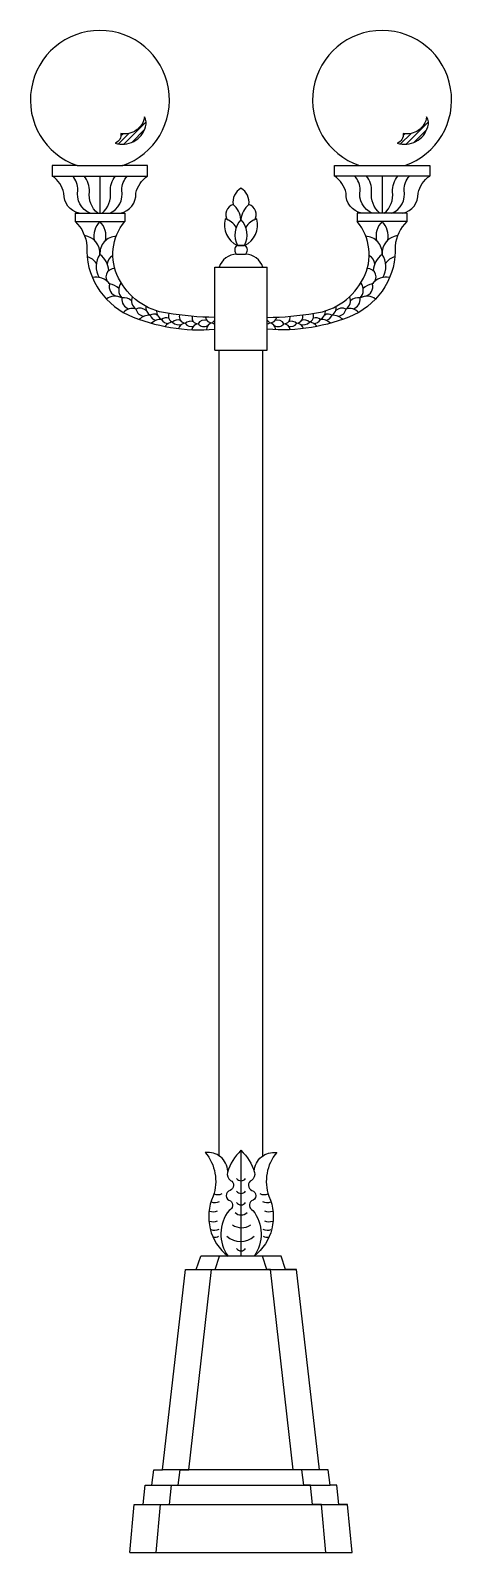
# Model space of a CAD drawing. Extents: x 241 to 1208, y 963 to 4457.
import ezdxf

# ---------------------------------------------------------------- set-up
doc = ezdxf.new("R2010")
doc.units = 0
doc.header["$MEASUREMENT"] = 0
for name, color, linetype in [('2', 4, 'CONTINUOUS'), ('3', 3, 'CONTINUOUS'), ('4', 4, 'CONTINUOUS'), ('7', 7, 'CONTINUOUS')]:
    doc.layers.add(name, color=color, linetype=linetype)

msp = doc.modelspace()

# ---------------------------------------------------------------- hatches: boundary and pattern name
at = {"layer": '3'}
h = msp.add_hatch(dxfattribs=at)
h.set_pattern_fill('ANSI31', color=256, scale=76.8, style=0)
h.set_pattern_definition([(45, (78566.913, 52058.717), (-6.7882251, 6.7882251), [])])
h.paths.add_polyline_path([(448.2, 4220.5, -0.372489), (435.1, 4198.2, 0.426338), (504.9, 4235.7, 0.265147), (502.4, 4258.5, -0.435783)])
h = msp.add_hatch(dxfattribs=at)
h.set_pattern_fill('ANSI31', color=256, scale=76.8, style=0)
h.set_pattern_definition([(45, (79215.092, 52058.717), (-6.7882251, 6.7882251), [])])
h.paths.add_polyline_path([(1096.4, 4220.5, -0.372489), (1083.2, 4198.2, 0.426338), (1153.1, 4235.7, 0.265147), (1150.6, 4258.5, -0.435783)])

# ---------------------------------------------------------------- linework, layer by layer
at = {"layer": '2'}
for p, q in [((347.9, 4146.6), (290.9, 4146.6)), ((290.9, 4146.6), (290.9, 4122.8)), ((509.4, 4146.6), (452.4, 4146.6)), ((509.4, 4122.8), (509.4, 4146.6)), ((939.1, 4146.6), (996.1, 4146.6)), ((939.1, 4122.8), (939.1, 4146.6)), ((1100.6, 4146.6), (1157.6, 4146.6)), ((1157.6, 4146.6), (1157.6, 4122.8)), ((343.2, 4037.3), (343.2, 4018.3)), ((457.2, 4037.3), (457.2, 4018.3)), ((991.3, 4037.3), (991.3, 4018.3)), ((1105.3, 4037.3), (1105.3, 4018.3)), ((664.2, 3723.2), (674.2, 3723.2)), ((674.2, 1873.6), (674.2, 3723.2)), ((774.2, 1873.6), (774.2, 3723.2)), ((774.2, 3723.2), (784.2, 3723.2)), ((621.6, 1613.2), (631.7, 1643.2)), ((816.7, 1643.2), (631.7, 1643.2)), ((544.2, 1153.2), (596.5, 1613.2)), ((596.5, 1613.2), (621.6, 1613.2)), ((519.2, 1118.2), (524.2, 1153.2)), ((524.2, 1153.2), (544.2, 1153.2)), ((499.2, 1073.2), (504.2, 1118.2)), ((504.2, 1118.2), (519.2, 1118.2)), ((469.2, 963.2), (479.2, 1073.2)), ((479.2, 1073.2), (499.2, 1073.2)), ((479.2, 1073.2), (479.2, 1073.2)), ((979.2, 963.2), (969.2, 1073.2)), ((469.2, 963.2), (979.2, 963.2))]:
    msp.add_line(p, q, dxfattribs=at)
for points in [[(352.7, 4037.3, -0.361448), (317.4, 4083.3, 0.187436), (290.9, 4122.8)], [(447.7, 4037.3, 0.361448), (482.9, 4083.3, -0.187436), (509.4, 4122.8)], [(1000.8, 4037.3, -0.361448), (965.5, 4083.3, 0.187436), (939.1, 4122.8)], [(1095.8, 4037.3, 0.361448), (1131.1, 4083.3, -0.187436), (1157.6, 4122.8)], [(343.2, 4018.3, -0.193171), (370, 3961.9, 0.300805), (465, 3803.9, 0.124869), (664.2, 3771.3, 0.124869)], [(664.2, 3798.1, -0.035329), (555.1, 3807.6, -0.247569), (442.8, 3888.5, -0.297725), (457.2, 4018.3)], [(1105.3, 4018.3, 0.193171), (1078.5, 3961.9, -0.300805), (983.5, 3803.9, -0.124869), (784.2, 3771.3, -0.124869)], [(784.2, 3798.1, 0.035329), (893.4, 3807.6, 0.247569), (1005.7, 3888.5, 0.297725), (991.3, 4018.3)], [(693.9, 1838.8, 0.432595), (642.3, 1881.4, -0.26448), (660.3, 1781.4, 0.34599), (694.4, 1643.2)], [(724.2, 1886.4, 0.12881), (693.2, 1835.8, 0.323372), (700.1, 1817.4, -0.676796), (699, 1794.5, 0.812717), (700.5, 1770.8, -0.561992), (697, 1748.6, 0.334572), (694.4, 1643.2)], [(724.2, 1886.4, -0.12881), (755.3, 1835.8, -0.323372), (748.4, 1817.4, 0.676796), (749.5, 1794.5, -0.812717), (748, 1770.8, 0.561992), (751.4, 1748.6, -0.334572), (754.1, 1643.2)], [(754.6, 1838.8, -0.432595), (806.2, 1881.4, 0.26448), (788.2, 1781.4, -0.34599), (754.1, 1643.2)]]:
    msp.add_lwpolyline(points, format="xyb", dxfattribs=at)
for points in [[(529.5, 963.2), (539.5, 1073.2), (559.7, 1073.2), (564.7, 1118.2), (579.9, 1118.2), (584.9, 1153.2), (604.5, 1153.2), (656.7, 1613.2), (664.6, 1613.2), (674.7, 1643.2)], [(919, 963.2), (909, 1073.2), (888.7, 1073.2), (883.7, 1118.2), (868.6, 1118.2), (863.6, 1153.2), (844, 1153.2), (791.7, 1613.2), (783.9, 1613.2), (773.8, 1643.2)], [(949.2, 1073.2), (969.2, 1073.2), (949.2, 1073.2), (944.2, 1118.2), (929.2, 1118.2), (924.2, 1153.2), (904.2, 1153.2), (852, 1613.2), (826.8, 1613.2), (816.7, 1643.2)]]:
    msp.add_lwpolyline(points, dxfattribs=at)
at = {"layer": '3'}
for p, q in [((290.9, 4122.8), (509.4, 4122.8)), ((347.9, 4146.6), (452.4, 4146.6)), ((400.2, 4122.8), (400.2, 4037.3)), ((1157.6, 4122.8), (939.1, 4122.8)), ((996.1, 4146.6), (1100.6, 4146.6)), ((1048.3, 4122.8), (1048.3, 4037.3)), ((343.2, 4037.3), (457.2, 4037.3)), ((343.2, 4018.3), (457.2, 4018.3)), ((1105.3, 4037.3), (991.3, 4037.3)), ((1105.3, 4018.3), (991.3, 4018.3)), ((732.3, 3963.2), (716.1, 3963.2)), ((674.2, 3913.2), (774.2, 3913.2)), ((714.2, 3943.2), (734.2, 3943.2)), ((674.2, 3723.2), (774.2, 3723.2)), ((724.2, 1886.4), (724.2, 1643.2)), ((596.5, 1613.2), (852, 1613.2)), ((904.2, 1153.2), (544.2, 1153.2)), ((519.2, 1118.2), (929.2, 1118.2)), ((499.2, 1073.2), (949.2, 1073.2))]:
    msp.add_line(p, q, dxfattribs=at)
for points in [[(435.1, 4198.2, 0.426338), (504.9, 4235.7, 0.265147), (502.4, 4258.5, -0.435783), (448.2, 4220.5, -0.372489)], [(1083.2, 4198.2, 0.426338), (1153.1, 4235.7, 0.265147), (1150.6, 4258.5, -0.435783), (1096.4, 4220.5, -0.372489)]]:
    msp.add_lwpolyline(points, format="xyb", close=True, dxfattribs=at)
for points in [[(377.6, 4037.3, -0.348118), (349.6, 4090.2, 0.193848), (337.1, 4122.8)], [(395.1, 4037.3, -0.252552), (376, 4086.3, 0.188292), (364.1, 4122.8)], [(405.2, 4037.3, 0.252552), (424.3, 4086.3, -0.188292), (436.2, 4122.8)], [(422.7, 4037.3, 0.348118), (450.7, 4090.2, -0.193848), (463.2, 4122.8)], [(1025.7, 4037.3, -0.348118), (997.8, 4090.2, 0.193848), (985.2, 4122.8)], [(1043.3, 4037.3, -0.252552), (1024.2, 4086.3, 0.188292), (1012.3, 4122.8)], [(1053.4, 4037.3, 0.252552), (1072.5, 4086.3, -0.188292), (1084.3, 4122.8)], [(1070.9, 4037.3, 0.348118), (1098.9, 4090.2, -0.193848), (1111.4, 4122.8)]]:
    msp.add_lwpolyline(points, format="xyb", dxfattribs=at)
for centre, radius, start, end in [((672, 4017.4), 52.5, 6.2028, 49.5057), ((776.4, 4017.4), 52.5, 130.4943, 173.7972), ((434, 3984.6), 47.8, 135.0981, 190.7253), ((366.3, 3984.6), 47.8, 347.4899, 44.9019), ((676.6, 3982.3), 43.4, 31.7133, 74.4532), ((763.6, 3987.3), 53.2, 137.6697, 206.9376), ((684.9, 3987.3), 53.2, 333.0624, 42.3303), ((771.9, 3982.3), 43.4, 105.5468, 148.2867), ((1082.2, 3984.6), 47.8, 135.0981, 192.5101), ((1014.5, 3984.6), 47.8, 349.2747, 44.9019), ((359.7, 3945.9), 40.5, 355.4047, 82.677), ((439.5, 3945), 39.5, 92.0753, 183.3468), ((1009, 3945), 39.5, 356.6532, 87.9247), ((1088.8, 3945.9), 40.5, 97.323, 184.5953), ((362.4, 3903.7), 34.9, 32.0314, 76.1464), ((440.1, 3915), 48.7, 145.3972, 210.9914), ((372.6, 3903.6), 47.8, 2.0773, 54.9019), ((437.8, 3920.4), 20.7, 113.9019, 178.8217), ((1010.7, 3920.4), 20.7, 1.1783, 66.0981), ((1075.9, 3903.6), 47.8, 125.0981, 177.9227), ((1008.4, 3915), 48.7, 329.0086, 34.6028), ((1086.1, 3903.7), 34.9, 103.8536, 147.9686), ((390.7, 3849.9), 40.8, 38.3313, 100.982), ((433.3, 3891.2), 19.2, 87.0586, 236.4177), ((1015.2, 3891.2), 19.2, 303.5823, 92.9414), ((1057.8, 3849.9), 40.8, 79.018, 141.6687), ((434.6, 3816.5), 30.7, 59.4387, 129.265), ((443.4, 3868.4), 21.8, 161.8815, 257.5583), ((410.7, 3825.6), 51, 50.0307, 76.4091), ((469.8, 3861), 26.5, 143.4314, 222.6921), ((455.3, 3818.7), 24.8, 44.9978, 101.6448), ((496.7, 3837), 23.9, 158.0326, 235.3131), ((951.8, 3837), 23.9, 304.6869, 21.9674), ((993.2, 3818.7), 24.8, 78.3552, 135.0022), ((978.7, 3861), 26.5, 317.3079, 36.5686), ((1013.9, 3816.5), 30.7, 50.735, 120.5613), ((1037.8, 3825.6), 51, 103.5909, 129.9693), ((1005.1, 3868.4), 21.8, 282.4417, 18.1185), ((474.6, 3840.8), 24.4, 174.9675, 251.6168), ((474.5, 3792), 26.8, 71.3451, 139.1501), ((492.2, 3795.7), 23.6, 52.1376, 112.8592), ((502.5, 3820.7), 19.7, 189.6594, 269.1331), ((526.8, 3820.7), 21.1, 172.0977, 236.7759), ((550.3, 3811.7), 19.9, 175.4878, 245.333), ((898.2, 3811.7), 19.9, 294.667, 4.5122), ((921.7, 3820.7), 21.1, 303.2241, 7.9023), ((956.2, 3795.7), 23.6, 67.1408, 127.8624), ((946, 3820.7), 19.7, 270.8669, 350.3406), ((974, 3792), 26.8, 40.8499, 108.6549), ((973.9, 3840.8), 24.4, 288.3832, 5.0325), ((514.2, 3768), 35.1, 88.3957, 132.6229), ((524, 3791.1), 14.9, 57.5572, 126.3041), ((532.3, 3809.7), 18.3, 201.1704, 262.9834), ((540.5, 3762.7), 30.9, 87.3897, 134.427), ((552.3, 3782.8), 14.9, 66.178, 133.9101), ((556, 3799.6), 15.3, 203.2591, 275.2092), ((567.5, 3765.6), 21.5, 90.9613, 146.3452), ((573.4, 3801.8), 16, 160.3716, 247.2168), ((579.3, 3776), 16.4, 69.1358, 137.5792), ((581.4, 3801.5), 20.3, 225.4631, 288.0513), ((596.2, 3769), 15.7, 91.8303, 166.8983), ((598.4, 3800.5), 16.1, 168.4926, 260.2749), ((608.6, 3769.2), 20.1, 70.6891, 129.8989), ((609.9, 3795), 17.6, 216.015, 289.6958), ((627.5, 3767.8), 16.1, 96.6025, 171.5928), ((625.2, 3797.3), 13.5, 165.5564, 271.7149), ((639.5, 3776.2), 15.9, 68.0089, 151.368), ((639.3, 3794.6), 17.4, 218.1371, 299.2667), ((657.7, 3801.4), 15.6, 189.8059, 274.1677), ((661.6, 3769.1), 17, 99.4654, 176.891), ((672.6, 3777.6), 16.1, 121.4232, 149.2409), ((669.8, 3802), 19.6, 235.8157, 253.4888), ((775.9, 3777.6), 16.1, 30.7591, 58.5768), ((778.7, 3802), 19.6, 286.5112, 304.1843), ((790.8, 3801.4), 15.6, 265.8323, 350.1941), ((786.9, 3769.1), 17, 3.109, 80.5346), ((809.2, 3794.6), 17.4, 240.7333, 321.8629), ((809, 3776.2), 15.9, 28.632, 111.9911), ((823.3, 3797.3), 13.5, 268.2851, 14.4436), ((821, 3767.8), 16.1, 8.4072, 83.3975), ((838.6, 3795), 17.6, 250.3042, 323.985), ((839.9, 3769.2), 20.1, 50.1011, 109.3109), ((850.1, 3800.5), 16.1, 279.7251, 11.5074), ((852.3, 3769), 15.7, 13.1017, 88.1697), ((867.1, 3801.5), 20.3, 251.9487, 314.5369), ((869.2, 3776), 16.4, 42.4208, 110.8642), ((875.1, 3801.8), 16, 292.7832, 19.6284), ((880.9, 3765.6), 21.5, 33.6548, 89.0387), ((896.2, 3782.8), 14.9, 46.0899, 113.822), ((892.5, 3799.6), 15.3, 264.7908, 336.7409), ((907.9, 3762.7), 30.9, 45.573, 92.6103), ((924.4, 3791.1), 14.9, 53.6959, 122.4428), ((916.2, 3809.7), 18.3, 277.0166, 338.8296), ((934.2, 3768), 35.1, 47.3771, 91.6043), ((724.4, 1829.4), 12.9, 215.5211, 323.9553), ((670.7, 1808.3), 23.6, 247.8922, 295.5823), ((724.4, 1800.5), 12.9, 215.5211, 323.9553), ((777.8, 1808.3), 23.6, 244.4177, 292.1078), ((660.3, 1768.9), 23.6, 247.8922, 295.5823), ((664.8, 1790.1), 23.6, 247.8922, 295.5823), ((724.4, 1774), 12.9, 215.5211, 323.9553), ((783.7, 1790.1), 23.6, 244.4177, 292.1078), ((788.2, 1768.9), 23.6, 244.4177, 292.1078), ((660.3, 1746), 23.6, 247.8922, 295.5823), ((725.5, 1746.9), 38.1, 236.2744, 303.4653), ((724.5, 1758), 20, 226.1847, 313.4175), ((788.2, 1746), 23.6, 244.4177, 292.1078), ((663.6, 1726.7), 23.6, 247.8922, 295.5823), ((662.7, 1710.5), 23.6, 266.1024, 295.5823), ((723.4, 1723.7), 46.4, 227.2255, 312.6003), ((784.9, 1726.7), 23.6, 244.4177, 292.1078), ((785.7, 1710.5), 23.6, 244.4177, 273.8976), ((724.4, 1668.5), 12.9, 215.5211, 323.9553)]:
    msp.add_arc(centre, radius, start, end, dxfattribs=at)
at = {"layer": '4'}
for p, q in [((716.1, 3963.2), (732.3, 3963.2)), ((664.2, 3723.2), (664.2, 3913.2)), ((664.2, 3913.2), (674.2, 3913.2)), ((774.2, 3913.2), (784.2, 3913.2)), ((784.2, 3723.2), (784.2, 3913.2)), ((826.8, 1613.2), (852, 1613.2))]:
    msp.add_line(p, q, dxfattribs=at)
msp.add_lwpolyline([(742.3, 4057.4, 0.314324), (724.2, 4094.5, 0.314324), (706.1, 4057.4)], format="xyb", dxfattribs=at)
for centre, radius, start, end in [((713.9, 4034.2), 24.4, 108.5072, 211.7021), ((734.6, 4034.2), 24.4, 328.2979, 71.4928), ((738.4, 4010.3), 52.1, 164.657, 244.687), ((710.1, 4010.3), 52.1, 295.313, 15.343), ((723.1, 3953.2), 13.4, 131.5043, 228.4957), ((725.4, 3953.2), 13.4, 311.5043, 48.4957), ((714.6, 3901), 42.2, 90.5186, 163.2212), ((733.9, 3901), 42.2, 16.7788, 89.4814)]:
    msp.add_arc(centre, radius, start, end, dxfattribs=at)
at = {"layer": '7'}
for centre in [(400.2, 4297.4), (1048.3, 4297.4)]:
    msp.add_arc(centre, 159.6, 289.1151, 250.8849, dxfattribs=at)

doc.saveas('drawing.dxf')
